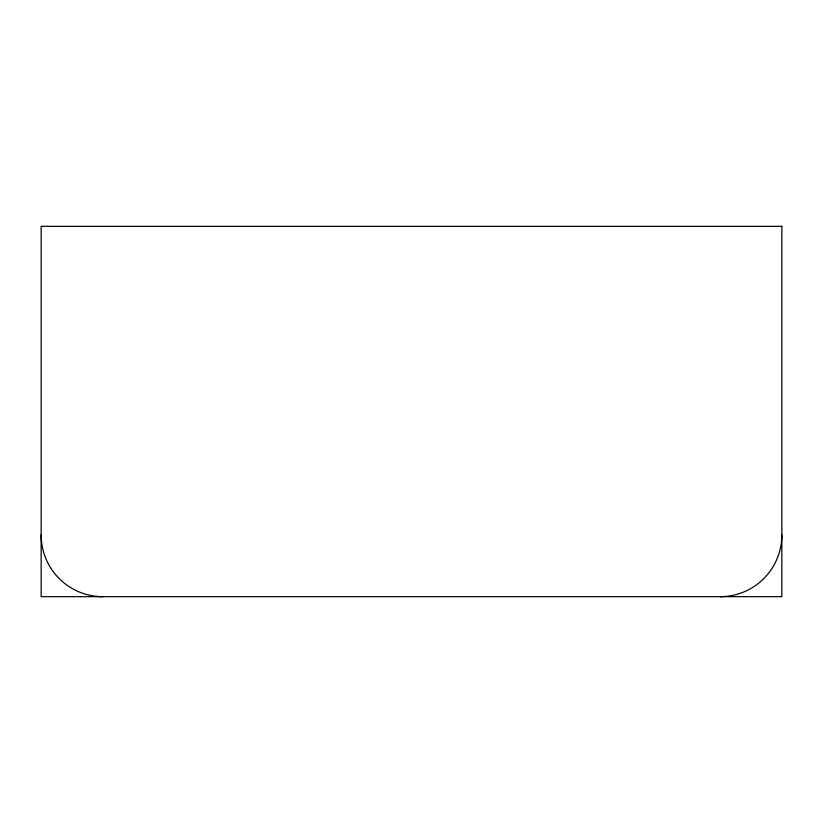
<?xml version="1.0" encoding="UTF-8"?>
<svg xmlns="http://www.w3.org/2000/svg" width="823" height="823" viewBox="0 0 823 823"><rect width="100%" height="100%" fill="white"/><g stroke="black" fill="none" stroke-linecap="round" stroke-linejoin="round"><path stroke-width="1.23" d="M781.85 534.95A61.725 61.725 0 0 1 720.125 596.675M102.875 596.675A61.725 61.725 0 0 1 41.15 534.95M781.85 226.325L41.15 226.325L41.15 596.675L781.85 596.675L781.85 226.325"/></g></svg>
